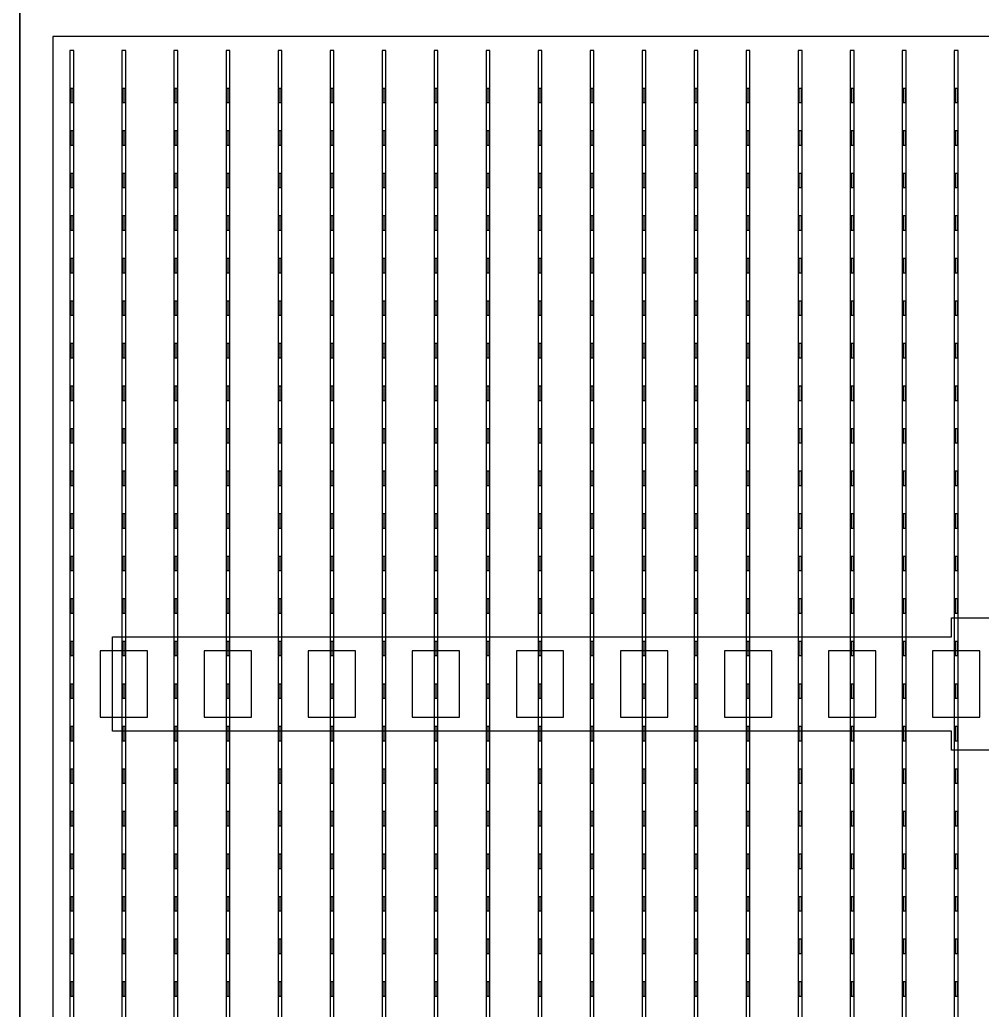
# Model space of a CAD drawing. Header units: millimetres. Extents: x -18 to 142, y -7 to 153.
# Drawn here: x -0.53 to 9.64, y 93.35 to 103.83 of the extents above; entities that cross this region are included whole.
import ezdxf

# ---------------------------------------------------------------- set-up
doc = ezdxf.new("R2010")
doc.units = ezdxf.units.MM
for name, color, linetype in [('BUSBARS', 3, 'Continuous'), ('CELLS', 5, 'Continuous'), ('CONTACT_PADS', 2, 'Continuous'), ('DICING', 4, 'Continuous'), ('FINGERS', 1, 'Continuous'), ('INSULATION', 2, 'Continuous')]:
    doc.layers.add(name, color=color, linetype=linetype)

msp = doc.modelspace()

# ---------------------------------------------------------------- linework, layer by layer
at = {"layer": 'BUSBARS'}
msp.add_lwpolyline([(19.39, 97.3), (19.39, 96.3), (10.52, 96.3), (10.52, 96.1), (9.32, 96.1), (9.32, 96.3), (0.45, 96.3), (0.45, 97.3), (9.32, 97.3), (9.32, 97.5), (10.52, 97.5), (10.52, 97.3), (19.39, 97.3)], close=True, dxfattribs=at)
at = {"layer": 'CELLS'}
msp.add_lwpolyline([(20.37, 83.1), (20.37, 104), (-0.53, 104), (-0.53, 83.1), (20.37, 83.1)], close=True, dxfattribs=at)
at = {"layer": 'CONTACT_PADS'}
for points in [[(0.033, 102.95), (0.033, 103.1), (0.008, 103.1), (0.008, 102.95), (0.033, 102.95)], [(0.583, 102.95), (0.583, 103.1), (0.558, 103.1), (0.558, 102.95), (0.583, 102.95)], [(1.133, 102.95), (1.133, 103.1), (1.108, 103.1), (1.108, 102.95), (1.133, 102.95)], [(1.683, 102.95), (1.683, 103.1), (1.658, 103.1), (1.658, 102.95), (1.683, 102.95)], [(2.233, 102.95), (2.233, 103.1), (2.208, 103.1), (2.208, 102.95), (2.233, 102.95)], [(2.783, 102.95), (2.783, 103.1), (2.758, 103.1), (2.758, 102.95), (2.783, 102.95)], [(3.333, 102.95), (3.333, 103.1), (3.308, 103.1), (3.308, 102.95), (3.333, 102.95)], [(3.883, 102.95), (3.883, 103.1), (3.858, 103.1), (3.858, 102.95), (3.883, 102.95)], [(4.433, 102.95), (4.433, 103.1), (4.408, 103.1), (4.408, 102.95), (4.433, 102.95)], [(4.983, 102.95), (4.983, 103.1), (4.958, 103.1), (4.958, 102.95), (4.983, 102.95)], [(5.533, 102.95), (5.533, 103.1), (5.508, 103.1), (5.508, 102.95), (5.533, 102.95)], [(6.083, 102.95), (6.083, 103.1), (6.058, 103.1), (6.058, 102.95), (6.083, 102.95)], [(6.633, 102.95), (6.633, 103.1), (6.608, 103.1), (6.608, 102.95), (6.633, 102.95)], [(7.183, 102.95), (7.183, 103.1), (7.158, 103.1), (7.158, 102.95), (7.183, 102.95)], [(7.733, 102.95), (7.733, 103.1), (7.708, 103.1), (7.708, 102.95), (7.733, 102.95)], [(8.283, 102.95), (8.283, 103.1), (8.258, 103.1), (8.258, 102.95), (8.283, 102.95)], [(8.833, 102.95), (8.833, 103.1), (8.808, 103.1), (8.808, 102.95), (8.833, 102.95)], [(9.383, 102.95), (9.383, 103.1), (9.358, 103.1), (9.358, 102.95), (9.383, 102.95)], [(0.033, 102.5), (0.033, 102.65), (0.008, 102.65), (0.008, 102.5), (0.033, 102.5)], [(0.583, 102.5), (0.583, 102.65), (0.558, 102.65), (0.558, 102.5), (0.583, 102.5)], [(1.133, 102.5), (1.133, 102.65), (1.108, 102.65), (1.108, 102.5), (1.133, 102.5)], [(1.683, 102.5), (1.683, 102.65), (1.658, 102.65), (1.658, 102.5), (1.683, 102.5)], [(2.233, 102.5), (2.233, 102.65), (2.208, 102.65), (2.208, 102.5), (2.233, 102.5)], [(2.783, 102.5), (2.783, 102.65), (2.758, 102.65), (2.758, 102.5), (2.783, 102.5)], [(3.333, 102.5), (3.333, 102.65), (3.308, 102.65), (3.308, 102.5), (3.333, 102.5)], [(3.883, 102.5), (3.883, 102.65), (3.858, 102.65), (3.858, 102.5), (3.883, 102.5)], [(4.433, 102.5), (4.433, 102.65), (4.408, 102.65), (4.408, 102.5), (4.433, 102.5)], [(4.983, 102.5), (4.983, 102.65), (4.958, 102.65), (4.958, 102.5), (4.983, 102.5)], [(5.533, 102.5), (5.533, 102.65), (5.508, 102.65), (5.508, 102.5), (5.533, 102.5)], [(6.083, 102.5), (6.083, 102.65), (6.058, 102.65), (6.058, 102.5), (6.083, 102.5)], [(6.633, 102.5), (6.633, 102.65), (6.608, 102.65), (6.608, 102.5), (6.633, 102.5)], [(7.183, 102.5), (7.183, 102.65), (7.158, 102.65), (7.158, 102.5), (7.183, 102.5)], [(7.733, 102.5), (7.733, 102.65), (7.708, 102.65), (7.708, 102.5), (7.733, 102.5)], [(8.283, 102.5), (8.283, 102.65), (8.258, 102.65), (8.258, 102.5), (8.283, 102.5)], [(8.833, 102.5), (8.833, 102.65), (8.808, 102.65), (8.808, 102.5), (8.833, 102.5)], [(9.383, 102.5), (9.383, 102.65), (9.358, 102.65), (9.358, 102.5), (9.383, 102.5)], [(0.033, 102.05), (0.033, 102.2), (0.008, 102.2), (0.008, 102.05), (0.033, 102.05)], [(0.583, 102.05), (0.583, 102.2), (0.558, 102.2), (0.558, 102.05), (0.583, 102.05)], [(1.133, 102.05), (1.133, 102.2), (1.108, 102.2), (1.108, 102.05), (1.133, 102.05)], [(1.683, 102.05), (1.683, 102.2), (1.658, 102.2), (1.658, 102.05), (1.683, 102.05)], [(2.233, 102.05), (2.233, 102.2), (2.208, 102.2), (2.208, 102.05), (2.233, 102.05)], [(2.783, 102.05), (2.783, 102.2), (2.758, 102.2), (2.758, 102.05), (2.783, 102.05)], [(3.333, 102.05), (3.333, 102.2), (3.308, 102.2), (3.308, 102.05), (3.333, 102.05)], [(3.883, 102.05), (3.883, 102.2), (3.858, 102.2), (3.858, 102.05), (3.883, 102.05)], [(4.433, 102.05), (4.433, 102.2), (4.408, 102.2), (4.408, 102.05), (4.433, 102.05)], [(4.983, 102.05), (4.983, 102.2), (4.958, 102.2), (4.958, 102.05), (4.983, 102.05)], [(5.533, 102.05), (5.533, 102.2), (5.508, 102.2), (5.508, 102.05), (5.533, 102.05)], [(6.083, 102.05), (6.083, 102.2), (6.058, 102.2), (6.058, 102.05), (6.083, 102.05)], [(6.633, 102.05), (6.633, 102.2), (6.608, 102.2), (6.608, 102.05), (6.633, 102.05)], [(7.183, 102.05), (7.183, 102.2), (7.158, 102.2), (7.158, 102.05), (7.183, 102.05)], [(7.733, 102.05), (7.733, 102.2), (7.708, 102.2), (7.708, 102.05), (7.733, 102.05)], [(8.283, 102.05), (8.283, 102.2), (8.258, 102.2), (8.258, 102.05), (8.283, 102.05)], [(8.833, 102.05), (8.833, 102.2), (8.808, 102.2), (8.808, 102.05), (8.833, 102.05)], [(9.383, 102.05), (9.383, 102.2), (9.358, 102.2), (9.358, 102.05), (9.383, 102.05)], [(0.033, 101.6), (0.033, 101.75), (0.008, 101.75), (0.008, 101.6), (0.033, 101.6)], [(0.583, 101.6), (0.583, 101.75), (0.558, 101.75), (0.558, 101.6), (0.583, 101.6)], [(1.133, 101.6), (1.133, 101.75), (1.108, 101.75), (1.108, 101.6), (1.133, 101.6)], [(1.683, 101.6), (1.683, 101.75), (1.658, 101.75), (1.658, 101.6), (1.683, 101.6)], [(2.233, 101.6), (2.233, 101.75), (2.208, 101.75), (2.208, 101.6), (2.233, 101.6)], [(2.783, 101.6), (2.783, 101.75), (2.758, 101.75), (2.758, 101.6), (2.783, 101.6)], [(3.333, 101.6), (3.333, 101.75), (3.308, 101.75), (3.308, 101.6), (3.333, 101.6)], [(3.883, 101.6), (3.883, 101.75), (3.858, 101.75), (3.858, 101.6), (3.883, 101.6)], [(4.433, 101.6), (4.433, 101.75), (4.408, 101.75), (4.408, 101.6), (4.433, 101.6)], [(4.983, 101.6), (4.983, 101.75), (4.958, 101.75), (4.958, 101.6), (4.983, 101.6)], [(5.533, 101.6), (5.533, 101.75), (5.508, 101.75), (5.508, 101.6), (5.533, 101.6)], [(6.083, 101.6), (6.083, 101.75), (6.058, 101.75), (6.058, 101.6), (6.083, 101.6)], [(6.633, 101.6), (6.633, 101.75), (6.608, 101.75), (6.608, 101.6), (6.633, 101.6)], [(7.183, 101.6), (7.183, 101.75), (7.158, 101.75), (7.158, 101.6), (7.183, 101.6)], [(7.733, 101.6), (7.733, 101.75), (7.708, 101.75), (7.708, 101.6), (7.733, 101.6)], [(8.283, 101.6), (8.283, 101.75), (8.258, 101.75), (8.258, 101.6), (8.283, 101.6)], [(8.833, 101.6), (8.833, 101.75), (8.808, 101.75), (8.808, 101.6), (8.833, 101.6)], [(9.383, 101.6), (9.383, 101.75), (9.358, 101.75), (9.358, 101.6), (9.383, 101.6)], [(0.033, 101.15), (0.033, 101.3), (0.008, 101.3), (0.008, 101.15), (0.033, 101.15)], [(0.583, 101.15), (0.583, 101.3), (0.558, 101.3), (0.558, 101.15), (0.583, 101.15)], [(1.133, 101.15), (1.133, 101.3), (1.108, 101.3), (1.108, 101.15), (1.133, 101.15)], [(1.683, 101.15), (1.683, 101.3), (1.658, 101.3), (1.658, 101.15), (1.683, 101.15)], [(2.233, 101.15), (2.233, 101.3), (2.208, 101.3), (2.208, 101.15), (2.233, 101.15)], [(2.783, 101.15), (2.783, 101.3), (2.758, 101.3), (2.758, 101.15), (2.783, 101.15)], [(3.333, 101.15), (3.333, 101.3), (3.308, 101.3), (3.308, 101.15), (3.333, 101.15)], [(3.883, 101.15), (3.883, 101.3), (3.858, 101.3), (3.858, 101.15), (3.883, 101.15)], [(4.433, 101.15), (4.433, 101.3), (4.408, 101.3), (4.408, 101.15), (4.433, 101.15)], [(4.983, 101.15), (4.983, 101.3), (4.958, 101.3), (4.958, 101.15), (4.983, 101.15)], [(5.533, 101.15), (5.533, 101.3), (5.508, 101.3), (5.508, 101.15), (5.533, 101.15)], [(6.083, 101.15), (6.083, 101.3), (6.058, 101.3), (6.058, 101.15), (6.083, 101.15)], [(6.633, 101.15), (6.633, 101.3), (6.608, 101.3), (6.608, 101.15), (6.633, 101.15)], [(7.183, 101.15), (7.183, 101.3), (7.158, 101.3), (7.158, 101.15), (7.183, 101.15)], [(7.733, 101.15), (7.733, 101.3), (7.708, 101.3), (7.708, 101.15), (7.733, 101.15)], [(8.283, 101.15), (8.283, 101.3), (8.258, 101.3), (8.258, 101.15), (8.283, 101.15)], [(8.833, 101.15), (8.833, 101.3), (8.808, 101.3), (8.808, 101.15), (8.833, 101.15)], [(9.383, 101.15), (9.383, 101.3), (9.358, 101.3), (9.358, 101.15), (9.383, 101.15)], [(0.033, 100.7), (0.033, 100.85), (0.008, 100.85), (0.008, 100.7), (0.033, 100.7)], [(0.583, 100.7), (0.583, 100.85), (0.558, 100.85), (0.558, 100.7), (0.583, 100.7)], [(1.133, 100.7), (1.133, 100.85), (1.108, 100.85), (1.108, 100.7), (1.133, 100.7)], [(1.683, 100.7), (1.683, 100.85), (1.658, 100.85), (1.658, 100.7), (1.683, 100.7)], [(2.233, 100.7), (2.233, 100.85), (2.208, 100.85), (2.208, 100.7), (2.233, 100.7)], [(2.783, 100.7), (2.783, 100.85), (2.758, 100.85), (2.758, 100.7), (2.783, 100.7)], [(3.333, 100.7), (3.333, 100.85), (3.308, 100.85), (3.308, 100.7), (3.333, 100.7)], [(3.883, 100.7), (3.883, 100.85), (3.858, 100.85), (3.858, 100.7), (3.883, 100.7)], [(4.433, 100.7), (4.433, 100.85), (4.408, 100.85), (4.408, 100.7), (4.433, 100.7)], [(4.983, 100.7), (4.983, 100.85), (4.958, 100.85), (4.958, 100.7), (4.983, 100.7)], [(5.533, 100.7), (5.533, 100.85), (5.508, 100.85), (5.508, 100.7), (5.533, 100.7)], [(6.083, 100.7), (6.083, 100.85), (6.058, 100.85), (6.058, 100.7), (6.083, 100.7)], [(6.633, 100.7), (6.633, 100.85), (6.608, 100.85), (6.608, 100.7), (6.633, 100.7)], [(7.183, 100.7), (7.183, 100.85), (7.158, 100.85), (7.158, 100.7), (7.183, 100.7)], [(7.733, 100.7), (7.733, 100.85), (7.708, 100.85), (7.708, 100.7), (7.733, 100.7)], [(8.283, 100.7), (8.283, 100.85), (8.258, 100.85), (8.258, 100.7), (8.283, 100.7)], [(8.833, 100.7), (8.833, 100.85), (8.808, 100.85), (8.808, 100.7), (8.833, 100.7)], [(9.383, 100.7), (9.383, 100.85), (9.358, 100.85), (9.358, 100.7), (9.383, 100.7)], [(0.033, 100.25), (0.033, 100.4), (0.008, 100.4), (0.008, 100.25), (0.033, 100.25)], [(0.583, 100.25), (0.583, 100.4), (0.558, 100.4), (0.558, 100.25), (0.583, 100.25)], [(1.133, 100.25), (1.133, 100.4), (1.108, 100.4), (1.108, 100.25), (1.133, 100.25)], [(1.683, 100.25), (1.683, 100.4), (1.658, 100.4), (1.658, 100.25), (1.683, 100.25)], [(2.233, 100.25), (2.233, 100.4), (2.208, 100.4), (2.208, 100.25), (2.233, 100.25)], [(2.783, 100.25), (2.783, 100.4), (2.758, 100.4), (2.758, 100.25), (2.783, 100.25)], [(3.333, 100.25), (3.333, 100.4), (3.308, 100.4), (3.308, 100.25), (3.333, 100.25)], [(3.883, 100.25), (3.883, 100.4), (3.858, 100.4), (3.858, 100.25), (3.883, 100.25)], [(4.433, 100.25), (4.433, 100.4), (4.408, 100.4), (4.408, 100.25), (4.433, 100.25)], [(4.983, 100.25), (4.983, 100.4), (4.958, 100.4), (4.958, 100.25), (4.983, 100.25)], [(5.533, 100.25), (5.533, 100.4), (5.508, 100.4), (5.508, 100.25), (5.533, 100.25)], [(6.083, 100.25), (6.083, 100.4), (6.058, 100.4), (6.058, 100.25), (6.083, 100.25)], [(6.633, 100.25), (6.633, 100.4), (6.608, 100.4), (6.608, 100.25), (6.633, 100.25)], [(7.183, 100.25), (7.183, 100.4), (7.158, 100.4), (7.158, 100.25), (7.183, 100.25)], [(7.733, 100.25), (7.733, 100.4), (7.708, 100.4), (7.708, 100.25), (7.733, 100.25)], [(8.283, 100.25), (8.283, 100.4), (8.258, 100.4), (8.258, 100.25), (8.283, 100.25)], [(8.833, 100.25), (8.833, 100.4), (8.808, 100.4), (8.808, 100.25), (8.833, 100.25)], [(9.383, 100.25), (9.383, 100.4), (9.358, 100.4), (9.358, 100.25), (9.383, 100.25)], [(0.033, 99.8), (0.033, 99.95), (0.008, 99.95), (0.008, 99.8), (0.033, 99.8)], [(0.583, 99.8), (0.583, 99.95), (0.558, 99.95), (0.558, 99.8), (0.583, 99.8)], [(1.133, 99.8), (1.133, 99.95), (1.108, 99.95), (1.108, 99.8), (1.133, 99.8)], [(1.683, 99.8), (1.683, 99.95), (1.658, 99.95), (1.658, 99.8), (1.683, 99.8)], [(2.233, 99.8), (2.233, 99.95), (2.208, 99.95), (2.208, 99.8), (2.233, 99.8)], [(2.783, 99.8), (2.783, 99.95), (2.758, 99.95), (2.758, 99.8), (2.783, 99.8)], [(3.333, 99.8), (3.333, 99.95), (3.308, 99.95), (3.308, 99.8), (3.333, 99.8)], [(3.883, 99.8), (3.883, 99.95), (3.858, 99.95), (3.858, 99.8), (3.883, 99.8)], [(4.433, 99.8), (4.433, 99.95), (4.408, 99.95), (4.408, 99.8), (4.433, 99.8)], [(4.983, 99.8), (4.983, 99.95), (4.958, 99.95), (4.958, 99.8), (4.983, 99.8)], [(5.533, 99.8), (5.533, 99.95), (5.508, 99.95), (5.508, 99.8), (5.533, 99.8)], [(6.083, 99.8), (6.083, 99.95), (6.058, 99.95), (6.058, 99.8), (6.083, 99.8)], [(6.633, 99.8), (6.633, 99.95), (6.608, 99.95), (6.608, 99.8), (6.633, 99.8)], [(7.183, 99.8), (7.183, 99.95), (7.158, 99.95), (7.158, 99.8), (7.183, 99.8)], [(7.733, 99.8), (7.733, 99.95), (7.708, 99.95), (7.708, 99.8), (7.733, 99.8)], [(8.283, 99.8), (8.283, 99.95), (8.258, 99.95), (8.258, 99.8), (8.283, 99.8)], [(8.833, 99.8), (8.833, 99.95), (8.808, 99.95), (8.808, 99.8), (8.833, 99.8)], [(9.383, 99.8), (9.383, 99.95), (9.358, 99.95), (9.358, 99.8), (9.383, 99.8)], [(0.033, 99.35), (0.033, 99.5), (0.008, 99.5), (0.008, 99.35), (0.033, 99.35)], [(0.583, 99.35), (0.583, 99.5), (0.558, 99.5), (0.558, 99.35), (0.583, 99.35)], [(1.133, 99.35), (1.133, 99.5), (1.108, 99.5), (1.108, 99.35), (1.133, 99.35)], [(1.683, 99.35), (1.683, 99.5), (1.658, 99.5), (1.658, 99.35), (1.683, 99.35)], [(2.233, 99.35), (2.233, 99.5), (2.208, 99.5), (2.208, 99.35), (2.233, 99.35)], [(2.783, 99.35), (2.783, 99.5), (2.758, 99.5), (2.758, 99.35), (2.783, 99.35)], [(3.333, 99.35), (3.333, 99.5), (3.308, 99.5), (3.308, 99.35), (3.333, 99.35)], [(3.883, 99.35), (3.883, 99.5), (3.858, 99.5), (3.858, 99.35), (3.883, 99.35)], [(4.433, 99.35), (4.433, 99.5), (4.408, 99.5), (4.408, 99.35), (4.433, 99.35)], [(4.983, 99.35), (4.983, 99.5), (4.958, 99.5), (4.958, 99.35), (4.983, 99.35)], [(5.533, 99.35), (5.533, 99.5), (5.508, 99.5), (5.508, 99.35), (5.533, 99.35)], [(6.083, 99.35), (6.083, 99.5), (6.058, 99.5), (6.058, 99.35), (6.083, 99.35)], [(6.633, 99.35), (6.633, 99.5), (6.608, 99.5), (6.608, 99.35), (6.633, 99.35)], [(7.183, 99.35), (7.183, 99.5), (7.158, 99.5), (7.158, 99.35), (7.183, 99.35)], [(7.733, 99.35), (7.733, 99.5), (7.708, 99.5), (7.708, 99.35), (7.733, 99.35)], [(8.283, 99.35), (8.283, 99.5), (8.258, 99.5), (8.258, 99.35), (8.283, 99.35)], [(8.833, 99.35), (8.833, 99.5), (8.808, 99.5), (8.808, 99.35), (8.833, 99.35)], [(9.383, 99.35), (9.383, 99.5), (9.358, 99.5), (9.358, 99.35), (9.383, 99.35)], [(0.033, 98.9), (0.033, 99.05), (0.008, 99.05), (0.008, 98.9), (0.033, 98.9)], [(0.583, 98.9), (0.583, 99.05), (0.558, 99.05), (0.558, 98.9), (0.583, 98.9)], [(1.133, 98.9), (1.133, 99.05), (1.108, 99.05), (1.108, 98.9), (1.133, 98.9)], [(1.683, 98.9), (1.683, 99.05), (1.658, 99.05), (1.658, 98.9), (1.683, 98.9)], [(2.233, 98.9), (2.233, 99.05), (2.208, 99.05), (2.208, 98.9), (2.233, 98.9)], [(2.783, 98.9), (2.783, 99.05), (2.758, 99.05), (2.758, 98.9), (2.783, 98.9)], [(3.333, 98.9), (3.333, 99.05), (3.308, 99.05), (3.308, 98.9), (3.333, 98.9)], [(3.883, 98.9), (3.883, 99.05), (3.858, 99.05), (3.858, 98.9), (3.883, 98.9)], [(4.433, 98.9), (4.433, 99.05), (4.408, 99.05), (4.408, 98.9), (4.433, 98.9)], [(4.983, 98.9), (4.983, 99.05), (4.958, 99.05), (4.958, 98.9), (4.983, 98.9)], [(5.533, 98.9), (5.533, 99.05), (5.508, 99.05), (5.508, 98.9), (5.533, 98.9)], [(6.083, 98.9), (6.083, 99.05), (6.058, 99.05), (6.058, 98.9), (6.083, 98.9)], [(6.633, 98.9), (6.633, 99.05), (6.608, 99.05), (6.608, 98.9), (6.633, 98.9)], [(7.183, 98.9), (7.183, 99.05), (7.158, 99.05), (7.158, 98.9), (7.183, 98.9)], [(7.733, 98.9), (7.733, 99.05), (7.708, 99.05), (7.708, 98.9), (7.733, 98.9)], [(8.283, 98.9), (8.283, 99.05), (8.258, 99.05), (8.258, 98.9), (8.283, 98.9)], [(8.833, 98.9), (8.833, 99.05), (8.808, 99.05), (8.808, 98.9), (8.833, 98.9)], [(9.383, 98.9), (9.383, 99.05), (9.358, 99.05), (9.358, 98.9), (9.383, 98.9)], [(0.033, 98.45), (0.033, 98.6), (0.008, 98.6), (0.008, 98.45), (0.033, 98.45)], [(0.583, 98.45), (0.583, 98.6), (0.558, 98.6), (0.558, 98.45), (0.583, 98.45)], [(1.133, 98.45), (1.133, 98.6), (1.108, 98.6), (1.108, 98.45), (1.133, 98.45)], [(1.683, 98.45), (1.683, 98.6), (1.658, 98.6), (1.658, 98.45), (1.683, 98.45)], [(2.233, 98.45), (2.233, 98.6), (2.208, 98.6), (2.208, 98.45), (2.233, 98.45)], [(2.783, 98.45), (2.783, 98.6), (2.758, 98.6), (2.758, 98.45), (2.783, 98.45)], [(3.333, 98.45), (3.333, 98.6), (3.308, 98.6), (3.308, 98.45), (3.333, 98.45)], [(3.883, 98.45), (3.883, 98.6), (3.858, 98.6), (3.858, 98.45), (3.883, 98.45)], [(4.433, 98.45), (4.433, 98.6), (4.408, 98.6), (4.408, 98.45), (4.433, 98.45)], [(4.983, 98.45), (4.983, 98.6), (4.958, 98.6), (4.958, 98.45), (4.983, 98.45)], [(5.533, 98.45), (5.533, 98.6), (5.508, 98.6), (5.508, 98.45), (5.533, 98.45)], [(6.083, 98.45), (6.083, 98.6), (6.058, 98.6), (6.058, 98.45), (6.083, 98.45)], [(6.633, 98.45), (6.633, 98.6), (6.608, 98.6), (6.608, 98.45), (6.633, 98.45)], [(7.183, 98.45), (7.183, 98.6), (7.158, 98.6), (7.158, 98.45), (7.183, 98.45)], [(7.733, 98.45), (7.733, 98.6), (7.708, 98.6), (7.708, 98.45), (7.733, 98.45)], [(8.283, 98.45), (8.283, 98.6), (8.258, 98.6), (8.258, 98.45), (8.283, 98.45)], [(8.833, 98.45), (8.833, 98.6), (8.808, 98.6), (8.808, 98.45), (8.833, 98.45)], [(9.383, 98.45), (9.383, 98.6), (9.358, 98.6), (9.358, 98.45), (9.383, 98.45)], [(0.033, 98), (0.033, 98.15), (0.008, 98.15), (0.008, 98), (0.033, 98)], [(0.583, 98), (0.583, 98.15), (0.558, 98.15), (0.558, 98), (0.583, 98)], [(1.133, 98), (1.133, 98.15), (1.108, 98.15), (1.108, 98), (1.133, 98)], [(1.683, 98), (1.683, 98.15), (1.658, 98.15), (1.658, 98), (1.683, 98)], [(2.233, 98), (2.233, 98.15), (2.208, 98.15), (2.208, 98), (2.233, 98)], [(2.783, 98), (2.783, 98.15), (2.758, 98.15), (2.758, 98), (2.783, 98)], [(3.333, 98), (3.333, 98.15), (3.308, 98.15), (3.308, 98), (3.333, 98)], [(3.883, 98), (3.883, 98.15), (3.858, 98.15), (3.858, 98), (3.883, 98)], [(4.433, 98), (4.433, 98.15), (4.408, 98.15), (4.408, 98), (4.433, 98)], [(4.983, 98), (4.983, 98.15), (4.958, 98.15), (4.958, 98), (4.983, 98)], [(5.533, 98), (5.533, 98.15), (5.508, 98.15), (5.508, 98), (5.533, 98)], [(6.083, 98), (6.083, 98.15), (6.058, 98.15), (6.058, 98), (6.083, 98)], [(6.633, 98), (6.633, 98.15), (6.608, 98.15), (6.608, 98), (6.633, 98)], [(7.183, 98), (7.183, 98.15), (7.158, 98.15), (7.158, 98), (7.183, 98)], [(7.733, 98), (7.733, 98.15), (7.708, 98.15), (7.708, 98), (7.733, 98)], [(8.283, 98), (8.283, 98.15), (8.258, 98.15), (8.258, 98), (8.283, 98)], [(8.833, 98), (8.833, 98.15), (8.808, 98.15), (8.808, 98), (8.833, 98)], [(9.383, 98), (9.383, 98.15), (9.358, 98.15), (9.358, 98), (9.383, 98)], [(0.033, 97.55), (0.033, 97.7), (0.008, 97.7), (0.008, 97.55), (0.033, 97.55)], [(0.583, 97.55), (0.583, 97.7), (0.558, 97.7), (0.558, 97.55), (0.583, 97.55)], [(1.133, 97.55), (1.133, 97.7), (1.108, 97.7), (1.108, 97.55), (1.133, 97.55)], [(1.683, 97.55), (1.683, 97.7), (1.658, 97.7), (1.658, 97.55), (1.683, 97.55)], [(2.233, 97.55), (2.233, 97.7), (2.208, 97.7), (2.208, 97.55), (2.233, 97.55)], [(2.783, 97.55), (2.783, 97.7), (2.758, 97.7), (2.758, 97.55), (2.783, 97.55)], [(3.333, 97.55), (3.333, 97.7), (3.308, 97.7), (3.308, 97.55), (3.333, 97.55)], [(3.883, 97.55), (3.883, 97.7), (3.858, 97.7), (3.858, 97.55), (3.883, 97.55)], [(4.433, 97.55), (4.433, 97.7), (4.408, 97.7), (4.408, 97.55), (4.433, 97.55)], [(4.983, 97.55), (4.983, 97.7), (4.958, 97.7), (4.958, 97.55), (4.983, 97.55)], [(5.533, 97.55), (5.533, 97.7), (5.508, 97.7), (5.508, 97.55), (5.533, 97.55)], [(6.083, 97.55), (6.083, 97.7), (6.058, 97.7), (6.058, 97.55), (6.083, 97.55)], [(6.633, 97.55), (6.633, 97.7), (6.608, 97.7), (6.608, 97.55), (6.633, 97.55)], [(7.183, 97.55), (7.183, 97.7), (7.158, 97.7), (7.158, 97.55), (7.183, 97.55)], [(7.733, 97.55), (7.733, 97.7), (7.708, 97.7), (7.708, 97.55), (7.733, 97.55)], [(8.283, 97.55), (8.283, 97.7), (8.258, 97.7), (8.258, 97.55), (8.283, 97.55)], [(8.833, 97.55), (8.833, 97.7), (8.808, 97.7), (8.808, 97.55), (8.833, 97.55)], [(9.383, 97.55), (9.383, 97.7), (9.358, 97.7), (9.358, 97.55), (9.383, 97.55)], [(0.033, 97.1), (0.033, 97.25), (0.008, 97.25), (0.008, 97.1), (0.033, 97.1)], [(0.583, 97.1), (0.583, 97.25), (0.558, 97.25), (0.558, 97.1), (0.583, 97.1)], [(1.133, 97.1), (1.133, 97.25), (1.108, 97.25), (1.108, 97.1), (1.133, 97.1)], [(1.683, 97.1), (1.683, 97.25), (1.658, 97.25), (1.658, 97.1), (1.683, 97.1)], [(2.233, 97.1), (2.233, 97.25), (2.208, 97.25), (2.208, 97.1), (2.233, 97.1)], [(2.783, 97.1), (2.783, 97.25), (2.758, 97.25), (2.758, 97.1), (2.783, 97.1)], [(3.333, 97.1), (3.333, 97.25), (3.308, 97.25), (3.308, 97.1), (3.333, 97.1)], [(3.883, 97.1), (3.883, 97.25), (3.858, 97.25), (3.858, 97.1), (3.883, 97.1)], [(4.433, 97.1), (4.433, 97.25), (4.408, 97.25), (4.408, 97.1), (4.433, 97.1)], [(4.983, 97.1), (4.983, 97.25), (4.958, 97.25), (4.958, 97.1), (4.983, 97.1)], [(5.533, 97.1), (5.533, 97.25), (5.508, 97.25), (5.508, 97.1), (5.533, 97.1)], [(6.083, 97.1), (6.083, 97.25), (6.058, 97.25), (6.058, 97.1), (6.083, 97.1)], [(6.633, 97.1), (6.633, 97.25), (6.608, 97.25), (6.608, 97.1), (6.633, 97.1)], [(7.183, 97.1), (7.183, 97.25), (7.158, 97.25), (7.158, 97.1), (7.183, 97.1)], [(7.733, 97.1), (7.733, 97.25), (7.708, 97.25), (7.708, 97.1), (7.733, 97.1)], [(8.283, 97.1), (8.283, 97.25), (8.258, 97.25), (8.258, 97.1), (8.283, 97.1)], [(8.833, 97.1), (8.833, 97.25), (8.808, 97.25), (8.808, 97.1), (8.833, 97.1)], [(9.383, 97.1), (9.383, 97.25), (9.358, 97.25), (9.358, 97.1), (9.383, 97.1)], [(0.033, 96.65), (0.033, 96.8), (0.008, 96.8), (0.008, 96.65), (0.033, 96.65)], [(0.583, 96.65), (0.583, 96.8), (0.558, 96.8), (0.558, 96.65), (0.583, 96.65)], [(1.133, 96.65), (1.133, 96.8), (1.108, 96.8), (1.108, 96.65), (1.133, 96.65)], [(1.683, 96.65), (1.683, 96.8), (1.658, 96.8), (1.658, 96.65), (1.683, 96.65)], [(2.233, 96.65), (2.233, 96.8), (2.208, 96.8), (2.208, 96.65), (2.233, 96.65)], [(2.783, 96.65), (2.783, 96.8), (2.758, 96.8), (2.758, 96.65), (2.783, 96.65)], [(3.333, 96.65), (3.333, 96.8), (3.308, 96.8), (3.308, 96.65), (3.333, 96.65)], [(3.883, 96.65), (3.883, 96.8), (3.858, 96.8), (3.858, 96.65), (3.883, 96.65)], [(4.433, 96.65), (4.433, 96.8), (4.408, 96.8), (4.408, 96.65), (4.433, 96.65)], [(4.983, 96.65), (4.983, 96.8), (4.958, 96.8), (4.958, 96.65), (4.983, 96.65)], [(5.533, 96.65), (5.533, 96.8), (5.508, 96.8), (5.508, 96.65), (5.533, 96.65)], [(6.083, 96.65), (6.083, 96.8), (6.058, 96.8), (6.058, 96.65), (6.083, 96.65)], [(6.633, 96.65), (6.633, 96.8), (6.608, 96.8), (6.608, 96.65), (6.633, 96.65)], [(7.183, 96.65), (7.183, 96.8), (7.158, 96.8), (7.158, 96.65), (7.183, 96.65)], [(7.733, 96.65), (7.733, 96.8), (7.708, 96.8), (7.708, 96.65), (7.733, 96.65)], [(8.283, 96.65), (8.283, 96.8), (8.258, 96.8), (8.258, 96.65), (8.283, 96.65)], [(8.833, 96.65), (8.833, 96.8), (8.808, 96.8), (8.808, 96.65), (8.833, 96.65)], [(9.383, 96.65), (9.383, 96.8), (9.358, 96.8), (9.358, 96.65), (9.383, 96.65)], [(0.033, 96.2), (0.033, 96.35), (0.008, 96.35), (0.008, 96.2), (0.033, 96.2)], [(0.583, 96.2), (0.583, 96.35), (0.558, 96.35), (0.558, 96.2), (0.583, 96.2)], [(1.133, 96.2), (1.133, 96.35), (1.108, 96.35), (1.108, 96.2), (1.133, 96.2)], [(1.683, 96.2), (1.683, 96.35), (1.658, 96.35), (1.658, 96.2), (1.683, 96.2)], [(2.233, 96.2), (2.233, 96.35), (2.208, 96.35), (2.208, 96.2), (2.233, 96.2)], [(2.783, 96.2), (2.783, 96.35), (2.758, 96.35), (2.758, 96.2), (2.783, 96.2)], [(3.333, 96.2), (3.333, 96.35), (3.308, 96.35), (3.308, 96.2), (3.333, 96.2)], [(3.883, 96.2), (3.883, 96.35), (3.858, 96.35), (3.858, 96.2), (3.883, 96.2)], [(4.433, 96.2), (4.433, 96.35), (4.408, 96.35), (4.408, 96.2), (4.433, 96.2)], [(4.983, 96.2), (4.983, 96.35), (4.958, 96.35), (4.958, 96.2), (4.983, 96.2)], [(5.533, 96.2), (5.533, 96.35), (5.508, 96.35), (5.508, 96.2), (5.533, 96.2)], [(6.083, 96.2), (6.083, 96.35), (6.058, 96.35), (6.058, 96.2), (6.083, 96.2)], [(6.633, 96.2), (6.633, 96.35), (6.608, 96.35), (6.608, 96.2), (6.633, 96.2)], [(7.183, 96.2), (7.183, 96.35), (7.158, 96.35), (7.158, 96.2), (7.183, 96.2)], [(7.733, 96.2), (7.733, 96.35), (7.708, 96.35), (7.708, 96.2), (7.733, 96.2)], [(8.283, 96.2), (8.283, 96.35), (8.258, 96.35), (8.258, 96.2), (8.283, 96.2)], [(8.833, 96.2), (8.833, 96.35), (8.808, 96.35), (8.808, 96.2), (8.833, 96.2)], [(9.383, 96.2), (9.383, 96.35), (9.358, 96.35), (9.358, 96.2), (9.383, 96.2)], [(0.033, 95.75), (0.033, 95.9), (0.008, 95.9), (0.008, 95.75), (0.033, 95.75)], [(0.583, 95.75), (0.583, 95.9), (0.558, 95.9), (0.558, 95.75), (0.583, 95.75)], [(1.133, 95.75), (1.133, 95.9), (1.108, 95.9), (1.108, 95.75), (1.133, 95.75)], [(1.683, 95.75), (1.683, 95.9), (1.658, 95.9), (1.658, 95.75), (1.683, 95.75)], [(2.233, 95.75), (2.233, 95.9), (2.208, 95.9), (2.208, 95.75), (2.233, 95.75)], [(2.783, 95.75), (2.783, 95.9), (2.758, 95.9), (2.758, 95.75), (2.783, 95.75)], [(3.333, 95.75), (3.333, 95.9), (3.308, 95.9), (3.308, 95.75), (3.333, 95.75)], [(3.883, 95.75), (3.883, 95.9), (3.858, 95.9), (3.858, 95.75), (3.883, 95.75)], [(4.433, 95.75), (4.433, 95.9), (4.408, 95.9), (4.408, 95.75), (4.433, 95.75)], [(4.983, 95.75), (4.983, 95.9), (4.958, 95.9), (4.958, 95.75), (4.983, 95.75)], [(5.533, 95.75), (5.533, 95.9), (5.508, 95.9), (5.508, 95.75), (5.533, 95.75)], [(6.083, 95.75), (6.083, 95.9), (6.058, 95.9), (6.058, 95.75), (6.083, 95.75)], [(6.633, 95.75), (6.633, 95.9), (6.608, 95.9), (6.608, 95.75), (6.633, 95.75)], [(7.183, 95.75), (7.183, 95.9), (7.158, 95.9), (7.158, 95.75), (7.183, 95.75)], [(7.733, 95.75), (7.733, 95.9), (7.708, 95.9), (7.708, 95.75), (7.733, 95.75)], [(8.283, 95.75), (8.283, 95.9), (8.258, 95.9), (8.258, 95.75), (8.283, 95.75)], [(8.833, 95.75), (8.833, 95.9), (8.808, 95.9), (8.808, 95.75), (8.833, 95.75)], [(9.383, 95.75), (9.383, 95.9), (9.358, 95.9), (9.358, 95.75), (9.383, 95.75)], [(0.033, 95.3), (0.033, 95.45), (0.008, 95.45), (0.008, 95.3), (0.033, 95.3)], [(0.583, 95.3), (0.583, 95.45), (0.558, 95.45), (0.558, 95.3), (0.583, 95.3)], [(1.133, 95.3), (1.133, 95.45), (1.108, 95.45), (1.108, 95.3), (1.133, 95.3)], [(1.683, 95.3), (1.683, 95.45), (1.658, 95.45), (1.658, 95.3), (1.683, 95.3)], [(2.233, 95.3), (2.233, 95.45), (2.208, 95.45), (2.208, 95.3), (2.233, 95.3)], [(2.783, 95.3), (2.783, 95.45), (2.758, 95.45), (2.758, 95.3), (2.783, 95.3)], [(3.333, 95.3), (3.333, 95.45), (3.308, 95.45), (3.308, 95.3), (3.333, 95.3)], [(3.883, 95.3), (3.883, 95.45), (3.858, 95.45), (3.858, 95.3), (3.883, 95.3)], [(4.433, 95.3), (4.433, 95.45), (4.408, 95.45), (4.408, 95.3), (4.433, 95.3)], [(4.983, 95.3), (4.983, 95.45), (4.958, 95.45), (4.958, 95.3), (4.983, 95.3)], [(5.533, 95.3), (5.533, 95.45), (5.508, 95.45), (5.508, 95.3), (5.533, 95.3)], [(6.083, 95.3), (6.083, 95.45), (6.058, 95.45), (6.058, 95.3), (6.083, 95.3)], [(6.633, 95.3), (6.633, 95.45), (6.608, 95.45), (6.608, 95.3), (6.633, 95.3)], [(7.183, 95.3), (7.183, 95.45), (7.158, 95.45), (7.158, 95.3), (7.183, 95.3)], [(7.733, 95.3), (7.733, 95.45), (7.708, 95.45), (7.708, 95.3), (7.733, 95.3)], [(8.283, 95.3), (8.283, 95.45), (8.258, 95.45), (8.258, 95.3), (8.283, 95.3)], [(8.833, 95.3), (8.833, 95.45), (8.808, 95.45), (8.808, 95.3), (8.833, 95.3)], [(9.383, 95.3), (9.383, 95.45), (9.358, 95.45), (9.358, 95.3), (9.383, 95.3)], [(0.033, 94.85), (0.033, 95), (0.008, 95), (0.008, 94.85), (0.033, 94.85)], [(0.583, 94.85), (0.583, 95), (0.558, 95), (0.558, 94.85), (0.583, 94.85)], [(1.133, 94.85), (1.133, 95), (1.108, 95), (1.108, 94.85), (1.133, 94.85)], [(1.683, 94.85), (1.683, 95), (1.658, 95), (1.658, 94.85), (1.683, 94.85)], [(2.233, 94.85), (2.233, 95), (2.208, 95), (2.208, 94.85), (2.233, 94.85)], [(2.783, 94.85), (2.783, 95), (2.758, 95), (2.758, 94.85), (2.783, 94.85)], [(3.333, 94.85), (3.333, 95), (3.308, 95), (3.308, 94.85), (3.333, 94.85)], [(3.883, 94.85), (3.883, 95), (3.858, 95), (3.858, 94.85), (3.883, 94.85)], [(4.433, 94.85), (4.433, 95), (4.408, 95), (4.408, 94.85), (4.433, 94.85)], [(4.983, 94.85), (4.983, 95), (4.958, 95), (4.958, 94.85), (4.983, 94.85)], [(5.533, 94.85), (5.533, 95), (5.508, 95), (5.508, 94.85), (5.533, 94.85)], [(6.083, 94.85), (6.083, 95), (6.058, 95), (6.058, 94.85), (6.083, 94.85)], [(6.633, 94.85), (6.633, 95), (6.608, 95), (6.608, 94.85), (6.633, 94.85)], [(7.183, 94.85), (7.183, 95), (7.158, 95), (7.158, 94.85), (7.183, 94.85)], [(7.733, 94.85), (7.733, 95), (7.708, 95), (7.708, 94.85), (7.733, 94.85)], [(8.283, 94.85), (8.283, 95), (8.258, 95), (8.258, 94.85), (8.283, 94.85)], [(8.833, 94.85), (8.833, 95), (8.808, 95), (8.808, 94.85), (8.833, 94.85)], [(9.383, 94.85), (9.383, 95), (9.358, 95), (9.358, 94.85), (9.383, 94.85)], [(0.033, 94.4), (0.033, 94.55), (0.008, 94.55), (0.008, 94.4), (0.033, 94.4)], [(0.583, 94.4), (0.583, 94.55), (0.558, 94.55), (0.558, 94.4), (0.583, 94.4)], [(1.133, 94.4), (1.133, 94.55), (1.108, 94.55), (1.108, 94.4), (1.133, 94.4)], [(1.683, 94.4), (1.683, 94.55), (1.658, 94.55), (1.658, 94.4), (1.683, 94.4)], [(2.233, 94.4), (2.233, 94.55), (2.208, 94.55), (2.208, 94.4), (2.233, 94.4)], [(2.783, 94.4), (2.783, 94.55), (2.758, 94.55), (2.758, 94.4), (2.783, 94.4)], [(3.333, 94.4), (3.333, 94.55), (3.308, 94.55), (3.308, 94.4), (3.333, 94.4)], [(3.883, 94.4), (3.883, 94.55), (3.858, 94.55), (3.858, 94.4), (3.883, 94.4)], [(4.433, 94.4), (4.433, 94.55), (4.408, 94.55), (4.408, 94.4), (4.433, 94.4)], [(4.983, 94.4), (4.983, 94.55), (4.958, 94.55), (4.958, 94.4), (4.983, 94.4)], [(5.533, 94.4), (5.533, 94.55), (5.508, 94.55), (5.508, 94.4), (5.533, 94.4)], [(6.083, 94.4), (6.083, 94.55), (6.058, 94.55), (6.058, 94.4), (6.083, 94.4)], [(6.633, 94.4), (6.633, 94.55), (6.608, 94.55), (6.608, 94.4), (6.633, 94.4)], [(7.183, 94.4), (7.183, 94.55), (7.158, 94.55), (7.158, 94.4), (7.183, 94.4)], [(7.733, 94.4), (7.733, 94.55), (7.708, 94.55), (7.708, 94.4), (7.733, 94.4)], [(8.283, 94.4), (8.283, 94.55), (8.258, 94.55), (8.258, 94.4), (8.283, 94.4)], [(8.833, 94.4), (8.833, 94.55), (8.808, 94.55), (8.808, 94.4), (8.833, 94.4)], [(9.383, 94.4), (9.383, 94.55), (9.358, 94.55), (9.358, 94.4), (9.383, 94.4)], [(0.033, 93.95), (0.033, 94.1), (0.008, 94.1), (0.008, 93.95), (0.033, 93.95)], [(0.583, 93.95), (0.583, 94.1), (0.558, 94.1), (0.558, 93.95), (0.583, 93.95)], [(1.133, 93.95), (1.133, 94.1), (1.108, 94.1), (1.108, 93.95), (1.133, 93.95)], [(1.683, 93.95), (1.683, 94.1), (1.658, 94.1), (1.658, 93.95), (1.683, 93.95)], [(2.233, 93.95), (2.233, 94.1), (2.208, 94.1), (2.208, 93.95), (2.233, 93.95)], [(2.783, 93.95), (2.783, 94.1), (2.758, 94.1), (2.758, 93.95), (2.783, 93.95)], [(3.333, 93.95), (3.333, 94.1), (3.308, 94.1), (3.308, 93.95), (3.333, 93.95)], [(3.883, 93.95), (3.883, 94.1), (3.858, 94.1), (3.858, 93.95), (3.883, 93.95)], [(4.433, 93.95), (4.433, 94.1), (4.408, 94.1), (4.408, 93.95), (4.433, 93.95)], [(4.983, 93.95), (4.983, 94.1), (4.958, 94.1), (4.958, 93.95), (4.983, 93.95)], [(5.533, 93.95), (5.533, 94.1), (5.508, 94.1), (5.508, 93.95), (5.533, 93.95)], [(6.083, 93.95), (6.083, 94.1), (6.058, 94.1), (6.058, 93.95), (6.083, 93.95)], [(6.633, 93.95), (6.633, 94.1), (6.608, 94.1), (6.608, 93.95), (6.633, 93.95)], [(7.183, 93.95), (7.183, 94.1), (7.158, 94.1), (7.158, 93.95), (7.183, 93.95)], [(7.733, 93.95), (7.733, 94.1), (7.708, 94.1), (7.708, 93.95), (7.733, 93.95)], [(8.283, 93.95), (8.283, 94.1), (8.258, 94.1), (8.258, 93.95), (8.283, 93.95)], [(8.833, 93.95), (8.833, 94.1), (8.808, 94.1), (8.808, 93.95), (8.833, 93.95)], [(9.383, 93.95), (9.383, 94.1), (9.358, 94.1), (9.358, 93.95), (9.383, 93.95)], [(0.033, 93.5), (0.033, 93.65), (0.008, 93.65), (0.008, 93.5), (0.033, 93.5)], [(0.583, 93.5), (0.583, 93.65), (0.558, 93.65), (0.558, 93.5), (0.583, 93.5)], [(1.133, 93.5), (1.133, 93.65), (1.108, 93.65), (1.108, 93.5), (1.133, 93.5)], [(1.683, 93.5), (1.683, 93.65), (1.658, 93.65), (1.658, 93.5), (1.683, 93.5)], [(2.233, 93.5), (2.233, 93.65), (2.208, 93.65), (2.208, 93.5), (2.233, 93.5)], [(2.783, 93.5), (2.783, 93.65), (2.758, 93.65), (2.758, 93.5), (2.783, 93.5)], [(3.333, 93.5), (3.333, 93.65), (3.308, 93.65), (3.308, 93.5), (3.333, 93.5)], [(3.883, 93.5), (3.883, 93.65), (3.858, 93.65), (3.858, 93.5), (3.883, 93.5)], [(4.433, 93.5), (4.433, 93.65), (4.408, 93.65), (4.408, 93.5), (4.433, 93.5)], [(4.983, 93.5), (4.983, 93.65), (4.958, 93.65), (4.958, 93.5), (4.983, 93.5)], [(5.533, 93.5), (5.533, 93.65), (5.508, 93.65), (5.508, 93.5), (5.533, 93.5)], [(6.083, 93.5), (6.083, 93.65), (6.058, 93.65), (6.058, 93.5), (6.083, 93.5)], [(6.633, 93.5), (6.633, 93.65), (6.608, 93.65), (6.608, 93.5), (6.633, 93.5)], [(7.183, 93.5), (7.183, 93.65), (7.158, 93.65), (7.158, 93.5), (7.183, 93.5)], [(7.733, 93.5), (7.733, 93.65), (7.708, 93.65), (7.708, 93.5), (7.733, 93.5)], [(8.283, 93.5), (8.283, 93.65), (8.258, 93.65), (8.258, 93.5), (8.283, 93.5)], [(8.833, 93.5), (8.833, 93.65), (8.808, 93.65), (8.808, 93.5), (8.833, 93.5)], [(9.383, 93.5), (9.383, 93.65), (9.358, 93.65), (9.358, 93.5), (9.383, 93.5)]]:
    msp.add_lwpolyline(points, close=True, dxfattribs=at)
at = {"layer": 'DICING'}
for q in [(-0.53, 152.65), (-0.53, 152.65), (-0.53, 152.65), (-0.53, 152.65), (-0.53, 152.65), (-0.53, 152.65), (-0.53, 131.75), (-0.53, 131.75), (-0.53, 131.75), (-0.53, 131.75), (-0.53, 131.75), (-0.53, 131.75), (-0.53, 110.85), (-0.53, 110.85), (-0.53, 110.85), (-0.53, 110.85), (-0.53, 110.85), (-0.53, 110.85)]:
    msp.add_line((-0.53, -7.35), q, dxfattribs=at)
at = {"layer": 'FINGERS'}
for points in [[(0.04, 83.6), (0.04, 103.5), (0, 103.5), (0, 83.6), (0.04, 83.6)], [(0.59, 83.6), (0.59, 103.5), (0.55, 103.5), (0.55, 83.6), (0.59, 83.6)], [(1.14, 83.6), (1.14, 103.5), (1.1, 103.5), (1.1, 83.6), (1.14, 83.6)], [(1.69, 83.6), (1.69, 103.5), (1.65, 103.5), (1.65, 83.6), (1.69, 83.6)], [(2.24, 83.6), (2.24, 103.5), (2.2, 103.5), (2.2, 83.6), (2.24, 83.6)], [(2.79, 83.6), (2.79, 103.5), (2.75, 103.5), (2.75, 83.6), (2.79, 83.6)], [(3.34, 83.6), (3.34, 103.5), (3.3, 103.5), (3.3, 83.6), (3.34, 83.6)], [(3.89, 83.6), (3.89, 103.5), (3.85, 103.5), (3.85, 83.6), (3.89, 83.6)], [(4.44, 83.6), (4.44, 103.5), (4.4, 103.5), (4.4, 83.6), (4.44, 83.6)], [(4.99, 83.6), (4.99, 103.5), (4.95, 103.5), (4.95, 83.6), (4.99, 83.6)], [(5.54, 83.6), (5.54, 103.5), (5.5, 103.5), (5.5, 83.6), (5.54, 83.6)], [(6.09, 83.6), (6.09, 103.5), (6.05, 103.5), (6.05, 83.6), (6.09, 83.6)], [(6.64, 83.6), (6.64, 103.5), (6.6, 103.5), (6.6, 83.6), (6.64, 83.6)], [(7.19, 83.6), (7.19, 103.5), (7.15, 103.5), (7.15, 83.6), (7.19, 83.6)], [(7.74, 83.6), (7.74, 103.5), (7.7, 103.5), (7.7, 83.6), (7.74, 83.6)], [(8.29, 83.6), (8.29, 103.5), (8.25, 103.5), (8.25, 83.6), (8.29, 83.6)], [(8.84, 83.6), (8.84, 103.5), (8.8, 103.5), (8.8, 83.6), (8.84, 83.6)], [(9.39, 83.6), (9.39, 103.5), (9.35, 103.5), (9.35, 83.6), (9.39, 83.6)]]:
    msp.add_lwpolyline(points, close=True, dxfattribs=at)
at = {"layer": 'INSULATION'}
for points in [[(20.02, 83.45), (20.02, 103.65), (-0.18, 103.65), (-0.18, 83.45), (20.02, 83.45)], [(0.82, 96.45), (0.82, 97.15), (0.32, 97.15), (0.32, 96.45), (0.82, 96.45)], [(1.92, 96.45), (1.92, 97.15), (1.42, 97.15), (1.42, 96.45), (1.92, 96.45)], [(3.02, 96.45), (3.02, 97.15), (2.52, 97.15), (2.52, 96.45), (3.02, 96.45)], [(4.12, 96.45), (4.12, 97.15), (3.62, 97.15), (3.62, 96.45), (4.12, 96.45)], [(5.22, 96.45), (5.22, 97.15), (4.72, 97.15), (4.72, 96.45), (5.22, 96.45)], [(6.32, 96.45), (6.32, 97.15), (5.82, 97.15), (5.82, 96.45), (6.32, 96.45)], [(7.42, 96.45), (7.42, 97.15), (6.92, 97.15), (6.92, 96.45), (7.42, 96.45)], [(8.52, 96.45), (8.52, 97.15), (8.02, 97.15), (8.02, 96.45), (8.52, 96.45)], [(9.62, 96.45), (9.62, 97.15), (9.12, 97.15), (9.12, 96.45), (9.62, 96.45)]]:
    msp.add_lwpolyline(points, close=True, dxfattribs=at)

doc.saveas('drawing.dxf')
